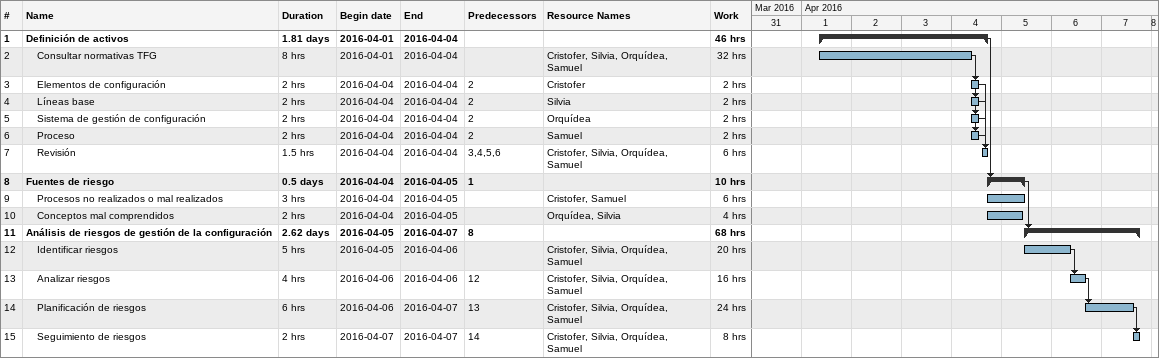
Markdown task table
| ID | Level | Task | Duration | Start | Finish | Predecessors | Resources | Work (h) |
|---|---|---|---|---|---|---|---|---|
| 1 | 1 | **Definición de activos** | 1.81d | 2016-04-01 | 2016-04-04 |  |  | 46 |
| 2 | 2 | Consultar normativas TFG | 8h | 2016-04-01 | 2016-04-04 |  | Cristofer, Silvia, Orquídea, Samuel | 32 |
| 3 | 2 | Elementos de configuración | 2h | 2016-04-04 | 2016-04-04 | 2 | Cristofer | 2 |
| 4 | 2 | Líneas base | 2h | 2016-04-04 | 2016-04-04 | 2 | Silvia | 2 |
| 5 | 2 | Sistema de gestión de configuración | 2h | 2016-04-04 | 2016-04-04 | 2 | Orquídea | 2 |
| 6 | 2 | Proceso | 2h | 2016-04-04 | 2016-04-04 | 2 | Samuel | 2 |
| 7 | 2 | Revisión | 1.5h | 2016-04-04 | 2016-04-04 | 3, 4, 5, 6 | Cristofer, Silvia, Orquídea, Samuel | 6 |
| 8 | 1 | **Fuentes de riesgo** | 0.5d | 2016-04-04 | 2016-04-05 | 1 |  | 10 |
| 9 | 2 | Procesos no realizados o mal realizados | 3h | 2016-04-04 | 2016-04-05 |  | Cristofer, Samuel | 6 |
| 10 | 2 | Conceptos mal comprendidos | 2h | 2016-04-04 | 2016-04-05 |  | Orquídea, Silvia | 4 |
| 11 | 1 | **Análisis de riesgos de gestión de la configuración** | 2.62d | 2016-04-05 | 2016-04-07 | 8 |  | 68 |
| 12 | 2 | Identificar riesgos | 5h | 2016-04-05 | 2016-04-06 |  | Cristofer, Silvia, Orquídea, Samuel | 20 |
| 13 | 2 | Analizar riesgos | 4h | 2016-04-06 | 2016-04-06 | 12 | Cristofer, Silvia, Orquídea, Samuel | 16 |
| 14 | 2 | Planificación de riesgos | 6h | 2016-04-06 | 2016-04-07 | 13 | Cristofer, Silvia, Orquídea, Samuel | 24 |
| 15 | 2 | Seguimiento de riesgos | 2h | 2016-04-07 | 2016-04-07 | 14 | Cristofer, Silvia, Orquídea, Samuel | 8 |
